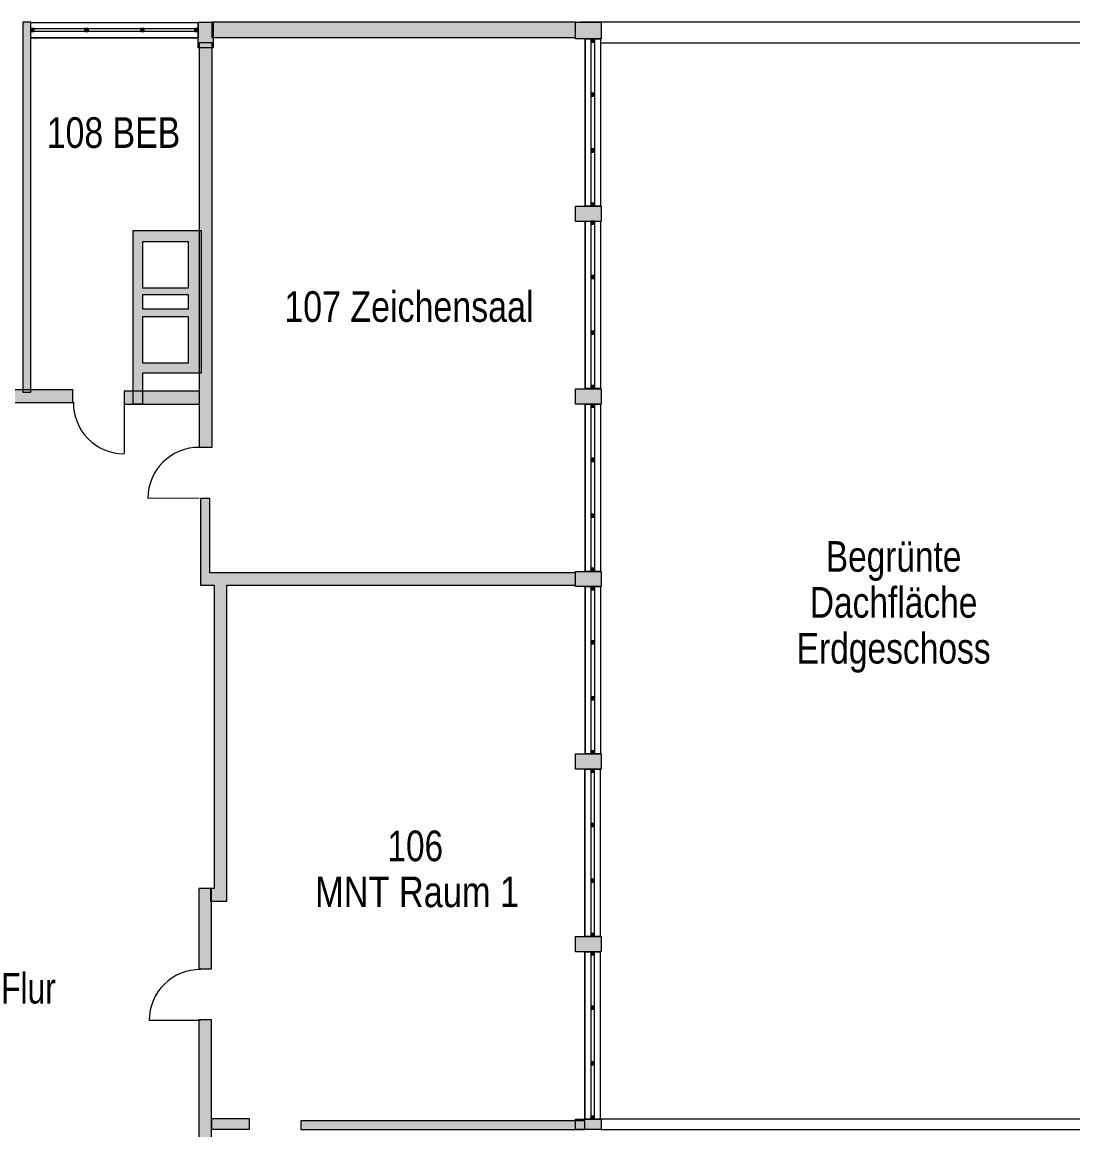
# Model space of a CAD drawing. Header units: inches. Extents: x 7445 to 114549, y 127015 to 195514.
# Drawn here: x 40451 to 61061, y 170497 to 192215 of the extents above; entities that cross this region are included whole.
import ezdxf

# ---------------------------------------------------------------- set-up
doc = ezdxf.new("R2010")
doc.units = ezdxf.units.IN
doc.header["$LTSCALE"] = 300
doc.header["$MEASUREMENT"] = 0
doc.linetypes.add('Volllinie', pattern=[0])
doc.layers.add('Grundebene', color=7, linetype='Continuous')
doc.styles.add('ARIAL_NARROW', font='ARIALN.TTF', dxfattribs={"height": 0.2})

# ---------------------------------------------------------------- blocks, each defined once
blk = doc.blocks.new('Color_Area-4A4')
at = {"layer": 'Grundebene', "true_color": 0x000000, "transparency": 33554687}
blk.add_hatch(color=18, dxfattribs=at).paths.add_polyline_path([(44142, 175228), (44142, 174978), (44467, 174978), (44467, 181177), (51305, 181177), (51305, 181417), (44134, 181417), (44134, 182877), (43947, 182877), (43947, 181177), (44217, 181177), (44217, 175228)], flags=0)
at = {"layer": 'Grundebene', "color": 18, "linetype": 'Volllinie', "lineweight": 13, "true_color": 0x000000}
for p, q in [((44134, 182877), (43947, 182877)), ((43947, 182877), (43947, 181177)), ((44134, 181417), (44134, 182877)), ((51305, 181417), (44134, 181417)), ((51305, 181177), (51305, 181417)), ((43947, 181177), (44217, 181177)), ((44217, 181177), (44217, 175228)), ((44467, 174978), (44467, 181177)), ((44467, 181177), (51305, 181177)), ((44142, 175228), (44142, 174978)), ((44217, 175228), (44142, 175228)), ((44142, 174978), (44467, 174978))]:
    blk.add_line(p, q, dxfattribs=at)
blk = doc.blocks.new('Color_Area-4B5')
at = {"layer": 'Grundebene', "true_color": 0x000000, "transparency": 33554687}
blk.add_hatch(color=18, dxfattribs=at).paths.add_polyline_path([(44167, 170715), (44167, 170510), (44911, 170510), (44911, 170715)], flags=0)
at = {"layer": 'Grundebene', "color": 18, "linetype": 'Volllinie', "lineweight": 13, "true_color": 0x000000}
for p, q in [((44167, 170715), (44167, 170510)), ((44911, 170715), (44167, 170715)), ((44911, 170510), (44911, 170715)), ((44167, 170510), (44911, 170510))]:
    blk.add_line(p, q, dxfattribs=at)
blk = doc.blocks.new('Color_Area-4BE')
at = {"layer": 'Grundebene', "true_color": 0x000000, "transparency": 33554687}
blk.add_hatch(color=18, dxfattribs=at).paths.add_polyline_path([(45915, 170502), (51485, 170502), (51485, 170677), (45915, 170677)], flags=0)
at = {"layer": 'Grundebene', "color": 18, "linetype": 'Volllinie', "lineweight": 13, "true_color": 0x000000}
for p, q in [((51485, 170677), (45915, 170677)), ((45915, 170677), (45915, 170502)), ((45915, 170502), (51485, 170502)), ((51485, 170502), (51485, 170677))]:
    blk.add_line(p, q, dxfattribs=at)
blk = doc.blocks.new('Color_Area-4F9')
at = {"layer": 'Grundebene', "true_color": 0x000000, "transparency": 33554687}
blk.add_hatch(color=18, dxfattribs=at).paths.add_polyline_path([(51305, 170502), (51305, 170707), (51805, 170707), (51805, 170502)], flags=0)
at = {"layer": 'Grundebene', "color": 18, "linetype": 'Volllinie', "lineweight": 13, "true_color": 0x000000}
for p, q in [((51305, 170502), (51305, 170707)), ((51305, 170707), (51805, 170707)), ((51805, 170707), (51805, 170502)), ((51805, 170502), (51305, 170502))]:
    blk.add_line(p, q, dxfattribs=at)
blk = doc.blocks.new('Color_Area-502')
at = {"layer": 'Grundebene', "true_color": 0x000000, "transparency": 33554687}
blk.add_hatch(color=18, dxfattribs=at).paths.add_polyline_path([(51305, 173987), (51305, 174287), (51805, 174287), (51805, 173987)], flags=0)
at = {"layer": 'Grundebene', "color": 18, "linetype": 'Volllinie', "lineweight": 13, "true_color": 0x000000}
for p, q in [((51305, 173987), (51305, 174287)), ((51305, 174287), (51805, 174287)), ((51805, 174287), (51805, 173987)), ((51805, 173987), (51305, 173987))]:
    blk.add_line(p, q, dxfattribs=at)
blk = doc.blocks.new('Color_Area-50B')
at = {"layer": 'Grundebene', "true_color": 0x000000, "transparency": 33554687}
blk.add_hatch(color=18, dxfattribs=at).paths.add_polyline_path([(51305, 177567), (51305, 177867), (51805, 177867), (51805, 177567)], flags=0)
at = {"layer": 'Grundebene', "color": 18, "linetype": 'Volllinie', "lineweight": 13, "true_color": 0x000000}
for p, q in [((51305, 177567), (51305, 177867)), ((51305, 177867), (51805, 177867)), ((51805, 177867), (51805, 177567)), ((51805, 177567), (51305, 177567))]:
    blk.add_line(p, q, dxfattribs=at)
blk = doc.blocks.new('Color_Area-514')
at = {"layer": 'Grundebene', "true_color": 0x000000, "transparency": 33554687}
blk.add_hatch(color=18, dxfattribs=at).paths.add_polyline_path([(51305, 181147), (51305, 181447), (51805, 181447), (51805, 181147)], flags=0)
at = {"layer": 'Grundebene', "color": 18, "linetype": 'Volllinie', "lineweight": 13, "true_color": 0x000000}
for p, q in [((51305, 181147), (51305, 181447)), ((51305, 181447), (51805, 181447)), ((51805, 181447), (51805, 181147)), ((51805, 181147), (51305, 181147))]:
    blk.add_line(p, q, dxfattribs=at)
blk = doc.blocks.new('Color_Area-51D')
at = {"layer": 'Grundebene', "true_color": 0x000000, "transparency": 33554687}
blk.add_hatch(color=18, dxfattribs=at).paths.add_polyline_path([(51305, 184727), (51305, 185027), (51805, 185027), (51805, 184727)], flags=0)
at = {"layer": 'Grundebene', "color": 18, "linetype": 'Volllinie', "lineweight": 13, "true_color": 0x000000}
for p, q in [((51305, 184727), (51305, 185027)), ((51305, 185027), (51805, 185027)), ((51805, 185027), (51805, 184727)), ((51805, 184727), (51305, 184727))]:
    blk.add_line(p, q, dxfattribs=at)
blk = doc.blocks.new('Color_Area-526')
at = {"layer": 'Grundebene', "true_color": 0x000000, "transparency": 33554687}
blk.add_hatch(color=18, dxfattribs=at).paths.add_polyline_path([(51305, 188307), (51305, 188607), (51805, 188607), (51805, 188307)], flags=0)
at = {"layer": 'Grundebene', "color": 18, "linetype": 'Volllinie', "lineweight": 13, "true_color": 0x000000}
for p, q in [((51305, 188307), (51305, 188607)), ((51305, 188607), (51805, 188607)), ((51805, 188607), (51805, 188307)), ((51805, 188307), (51305, 188307))]:
    blk.add_line(p, q, dxfattribs=at)
blk = doc.blocks.new('Color_Area-52F')
at = {"layer": 'Grundebene', "true_color": 0x000000, "transparency": 33554687}
blk.add_hatch(color=18, dxfattribs=at).paths.add_polyline_path([(51305, 191885), (51305, 192215), (51805, 192215), (51805, 191885)], flags=0)
at = {"layer": 'Grundebene', "color": 18, "linetype": 'Volllinie', "lineweight": 13, "true_color": 0x000000}
for p, q in [((51305, 191885), (51305, 192215)), ((51305, 192215), (51805, 192215)), ((51805, 192215), (51805, 191885)), ((51805, 191885), (51305, 191885))]:
    blk.add_line(p, q, dxfattribs=at)
blk = doc.blocks.new('Color_Area-541')
at = {"layer": 'Grundebene', "true_color": 0x000000, "transparency": 33554687}
blk.add_hatch(color=18, dxfattribs=at).paths.add_polyline_path([(43900, 192214), (44200, 192214), (44200, 191714), (43900, 191714)], flags=0)
at = {"layer": 'Grundebene', "color": 18, "linetype": 'Volllinie', "lineweight": 13, "true_color": 0x000000}
for p, q in [((43900, 192214), (44200, 192214)), ((43900, 191714), (43900, 192214)), ((44200, 192214), (44200, 191714)), ((44200, 191714), (43900, 191714))]:
    blk.add_line(p, q, dxfattribs=at)
blk = doc.blocks.new('Color_Area-553')
at = {"layer": 'Grundebene', "true_color": 0x000000, "transparency": 33554687}
blk.add_hatch(color=18, dxfattribs=at).paths.add_polyline_path([(40621, 184958), (40621, 192214), (40461, 192214), (40461, 184958)], flags=0)
at = {"layer": 'Grundebene', "color": 18, "linetype": 'Volllinie', "lineweight": 13, "true_color": 0x000000}
for p, q in [((40621, 192214), (40461, 192214)), ((40461, 192214), (40461, 184958)), ((40621, 184958), (40621, 192214)), ((40461, 184958), (40621, 184958))]:
    blk.add_line(p, q, dxfattribs=at)
blk = doc.blocks.new('Color_Area-58A')
at = {"layer": 'Grundebene', "true_color": 0x000000, "transparency": 33554687}
blk.add_hatch(color=18, dxfattribs=at).paths.add_polyline_path([(43930, 184728), (43930, 184978), (42451, 184978), (42451, 184728)], flags=0)
at = {"layer": 'Grundebene', "color": 18, "linetype": 'Volllinie', "lineweight": 13, "true_color": 0x000000}
for p, q in [((43930, 184978), (42451, 184978)), ((42451, 184978), (42451, 184728)), ((43930, 184728), (43930, 184978)), ((42451, 184728), (43930, 184728))]:
    blk.add_line(p, q, dxfattribs=at)
blk = doc.blocks.new('Color_Area-59E')
at = {"layer": 'Grundebene', "true_color": 0x000000, "transparency": 33554687}
blk.add_hatch(color=18, dxfattribs=at).paths.add_polyline_path([(41447, 185008), (40605, 185008), (40255, 185008), (39525, 185008), (39186, 185008), (39186, 185333), (38937, 185333), (38937, 184758), (41447, 184758)], flags=0)
at = {"layer": 'Grundebene', "color": 18, "linetype": 'Volllinie', "lineweight": 13, "true_color": 0x000000}
for p, q in [((39186, 185333), (38937, 185333)), ((38937, 185333), (38937, 184758)), ((39186, 185008), (39186, 185333)), ((39525, 185008), (39186, 185008)), ((40255, 185008), (39525, 185008)), ((40605, 185008), (40255, 185008)), ((41447, 185008), (40605, 185008)), ((41447, 184758), (41447, 185008)), ((38937, 184758), (41447, 184758))]:
    blk.add_line(p, q, dxfattribs=at)
blk = doc.blocks.new('Color_Area-5E9')
at = {"layer": 'Grundebene', "true_color": 0x000000, "transparency": 33554687}
blk.add_hatch(color=18, dxfattribs=at).paths.add_polyline_path([(51305, 192215), (44170, 192215), (44170, 191915), (51305, 191915)], flags=0)
at = {"layer": 'Grundebene', "color": 18, "linetype": 'Volllinie', "lineweight": 13, "true_color": 0x000000}
for p, q in [((51305, 192215), (44170, 192215)), ((44170, 192215), (44170, 191915)), ((51305, 191915), (51305, 192215)), ((44170, 191915), (51305, 191915))]:
    blk.add_line(p, q, dxfattribs=at)
blk = doc.blocks.new('Color_Area-705')
at = {"layer": 'Grundebene', "true_color": 0x000000, "transparency": 33554687}
h = blk.add_hatch(color=18, dxfattribs=at)
h.paths.add_polyline_path([(43960, 188130), (43960, 185330), (42811, 185330), (42811, 184728), (42626, 184728), (42626, 188130)], flags=0)
h.paths.add_polyline_path([(42811, 186591), (43711, 186591), (43711, 186871), (42811, 186871)], flags=0)
h.paths.add_polyline_path([(43711, 187005), (43711, 187905), (42811, 187905), (42811, 187005)], flags=0)
h.paths.add_polyline_path([(43711, 186435), (42811, 186435), (42811, 185535), (43711, 185535)], flags=0)
at = {"layer": 'Grundebene', "color": 18, "linetype": 'Volllinie', "lineweight": 13, "true_color": 0x000000}
for p, q in [((42626, 184728), (42626, 188130)), ((42626, 188130), (43960, 188130)), ((43960, 188130), (43960, 185330)), ((43711, 187905), (42811, 187905)), ((42811, 187905), (42811, 187005)), ((43711, 187005), (43711, 187905)), ((42811, 187005), (43711, 187005)), ((43711, 186871), (42811, 186871)), ((42811, 186871), (42811, 186591)), ((43711, 186591), (43711, 186871)), ((42811, 186591), (43711, 186591)), ((43711, 186435), (42811, 186435)), ((42811, 186435), (42811, 185535)), ((43711, 185535), (43711, 186435)), ((42811, 185535), (43711, 185535)), ((43960, 185330), (42811, 185330)), ((42811, 185330), (42811, 184728)), ((42811, 184728), (42626, 184728))]:
    blk.add_line(p, q, dxfattribs=at)
blk = doc.blocks.new('Color_Area-795')
at = {"layer": 'Grundebene', "true_color": 0x000000, "transparency": 33554687}
blk.add_hatch(color=18, dxfattribs=at).paths.add_polyline_path([(44167, 173653), (44167, 174976), (44167, 175228), (43917, 175228), (43917, 173653)], flags=0)
at = {"layer": 'Grundebene', "color": 18, "linetype": 'Volllinie', "lineweight": 13, "true_color": 0x000000}
for p, q in [((44167, 175228), (43917, 175228)), ((43917, 175228), (43917, 173653)), ((44167, 174976), (44167, 175228)), ((44167, 173653), (44167, 174976)), ((43917, 173653), (44167, 173653))]:
    blk.add_line(p, q, dxfattribs=at)
blk = doc.blocks.new('Color_Area-79F')
at = {"layer": 'Grundebene', "true_color": 0x000000, "transparency": 33554687}
blk.add_hatch(color=18, dxfattribs=at).paths.add_polyline_path([(44167, 169354), (44167, 170369), (44167, 170719), (44167, 172653), (43917, 172653), (43917, 169354)], flags=0)
at = {"layer": 'Grundebene', "color": 18, "linetype": 'Volllinie', "lineweight": 13, "true_color": 0x000000}
for p, q in [((44167, 172653), (43917, 172653)), ((43917, 172653), (43917, 169354)), ((44167, 170719), (44167, 172653)), ((44167, 170369), (44167, 170719)), ((44167, 169354), (44167, 170369)), ((43917, 169354), (44167, 169354))]:
    blk.add_line(p, q, dxfattribs=at)
blk = doc.blocks.new('Color_Area-7AA')
at = {"layer": 'Grundebene', "true_color": 0x000000, "transparency": 33554687}
blk.add_hatch(color=18, dxfattribs=at).paths.add_polyline_path([(43930, 183878), (43930, 191818), (44170, 191818), (44170, 183878)], flags=0)
at = {"layer": 'Grundebene', "color": 18, "linetype": 'Volllinie', "lineweight": 13, "true_color": 0x000000}
for p, q in [((43930, 183878), (43930, 191818)), ((43930, 191818), (44170, 191818)), ((44170, 191818), (44170, 183878)), ((44170, 183878), (43930, 183878))]:
    blk.add_line(p, q, dxfattribs=at)
blk = doc.blocks.new('Color_Area-E5C')
at = {"layer": 'Grundebene', "true_color": 0xffffff, "transparency": 33554687}
blk.add_hatch(color=7, dxfattribs=at).paths.add_polyline_path([(51615, 181147), (51615, 181087), (51675, 181087), (51675, 181147)], flags=0)
at = {"layer": 'Grundebene', "color": 18, "linetype": 'Volllinie', "lineweight": 13, "true_color": 0x000000}
blk.add_lwpolyline([(51615, 181147), (51615, 181087), (51675, 181087), (51675, 181147), (51615, 181147)], dxfattribs=at)
blk = doc.blocks.new('Color_Area-E62')
at = {"layer": 'Grundebene', "true_color": 0xffffff, "transparency": 33554687}
blk.add_hatch(color=7, dxfattribs=at).paths.add_polyline_path([(51615, 180084), (51615, 180024), (51675, 180024), (51675, 180084)], flags=0)
at = {"layer": 'Grundebene', "color": 18, "linetype": 'Volllinie', "lineweight": 13, "true_color": 0x000000}
blk.add_lwpolyline([(51615, 180084), (51615, 180024), (51675, 180024), (51675, 180084), (51615, 180084)], dxfattribs=at)
blk = doc.blocks.new('Color_Area-E68')
at = {"layer": 'Grundebene', "true_color": 0xffffff, "transparency": 33554687}
blk.add_hatch(color=7, dxfattribs=at).paths.add_polyline_path([(51615, 177927), (51615, 177867), (51675, 177867), (51675, 177927)], flags=0)
at = {"layer": 'Grundebene', "color": 18, "linetype": 'Volllinie', "lineweight": 13, "true_color": 0x000000}
blk.add_lwpolyline([(51615, 177927), (51615, 177867), (51675, 177867), (51675, 177927), (51615, 177927)], dxfattribs=at)
blk = doc.blocks.new('Color_Area-E6E')
at = {"layer": 'Grundebene', "true_color": 0xffffff, "transparency": 33554687}
blk.add_hatch(color=7, dxfattribs=at).paths.add_polyline_path([(51615, 178990), (51615, 178930), (51675, 178930), (51675, 178990)], flags=0)
at = {"layer": 'Grundebene', "color": 18, "linetype": 'Volllinie', "lineweight": 13, "true_color": 0x000000}
blk.add_lwpolyline([(51615, 178990), (51615, 178930), (51675, 178930), (51675, 178990), (51615, 178990)], dxfattribs=at)
blk = doc.blocks.new('Color_Area-E7E')
at = {"layer": 'Grundebene', "true_color": 0xffffff, "transparency": 33554687}
blk.add_hatch(color=7, dxfattribs=at).paths.add_polyline_path([(51615, 184727), (51615, 184667), (51675, 184667), (51675, 184727)], flags=0)
at = {"layer": 'Grundebene', "color": 18, "linetype": 'Volllinie', "lineweight": 13, "true_color": 0x000000}
blk.add_lwpolyline([(51615, 184727), (51615, 184667), (51675, 184667), (51675, 184727), (51615, 184727)], dxfattribs=at)
blk = doc.blocks.new('Color_Area-E84')
at = {"layer": 'Grundebene', "true_color": 0xffffff, "transparency": 33554687}
blk.add_hatch(color=7, dxfattribs=at).paths.add_polyline_path([(51615, 183664), (51615, 183604), (51675, 183604), (51675, 183664)], flags=0)
at = {"layer": 'Grundebene', "color": 18, "linetype": 'Volllinie', "lineweight": 13, "true_color": 0x000000}
blk.add_lwpolyline([(51615, 183664), (51615, 183604), (51675, 183604), (51675, 183664), (51615, 183664)], dxfattribs=at)
blk = doc.blocks.new('Color_Area-E8A')
at = {"layer": 'Grundebene', "true_color": 0xffffff, "transparency": 33554687}
blk.add_hatch(color=7, dxfattribs=at).paths.add_polyline_path([(51615, 181507), (51615, 181447), (51675, 181447), (51675, 181507)], flags=0)
at = {"layer": 'Grundebene', "color": 18, "linetype": 'Volllinie', "lineweight": 13, "true_color": 0x000000}
blk.add_lwpolyline([(51615, 181507), (51615, 181447), (51675, 181447), (51675, 181507), (51615, 181507)], dxfattribs=at)
blk = doc.blocks.new('Color_Area-E90')
at = {"layer": 'Grundebene', "true_color": 0xffffff, "transparency": 33554687}
blk.add_hatch(color=7, dxfattribs=at).paths.add_polyline_path([(51615, 182570), (51615, 182510), (51675, 182510), (51675, 182570)], flags=0)
at = {"layer": 'Grundebene', "color": 18, "linetype": 'Volllinie', "lineweight": 13, "true_color": 0x000000}
blk.add_lwpolyline([(51615, 182570), (51615, 182510), (51675, 182510), (51675, 182570), (51615, 182570)], dxfattribs=at)
blk = doc.blocks.new('Color_Area-EA0')
at = {"layer": 'Grundebene', "true_color": 0xffffff, "transparency": 33554687}
blk.add_hatch(color=7, dxfattribs=at).paths.add_polyline_path([(51615, 188312), (51615, 188252), (51675, 188252), (51675, 188312)], flags=0)
at = {"layer": 'Grundebene', "color": 18, "linetype": 'Volllinie', "lineweight": 13, "true_color": 0x000000}
blk.add_lwpolyline([(51615, 188312), (51615, 188252), (51675, 188252), (51675, 188312), (51615, 188312)], dxfattribs=at)
blk = doc.blocks.new('Color_Area-EA6')
at = {"layer": 'Grundebene', "true_color": 0xffffff, "transparency": 33554687}
blk.add_hatch(color=7, dxfattribs=at).paths.add_polyline_path([(51615, 187249), (51615, 187189), (51675, 187189), (51675, 187249)], flags=0)
at = {"layer": 'Grundebene', "color": 18, "linetype": 'Volllinie', "lineweight": 13, "true_color": 0x000000}
blk.add_lwpolyline([(51615, 187249), (51615, 187189), (51675, 187189), (51675, 187249), (51615, 187249)], dxfattribs=at)
blk = doc.blocks.new('Color_Area-EAC')
at = {"layer": 'Grundebene', "true_color": 0xffffff, "transparency": 33554687}
blk.add_hatch(color=7, dxfattribs=at).paths.add_polyline_path([(51615, 185092), (51615, 185032), (51675, 185032), (51675, 185092)], flags=0)
at = {"layer": 'Grundebene', "color": 18, "linetype": 'Volllinie', "lineweight": 13, "true_color": 0x000000}
blk.add_lwpolyline([(51615, 185092), (51615, 185032), (51675, 185032), (51675, 185092), (51615, 185092)], dxfattribs=at)
blk = doc.blocks.new('Color_Area-EB2')
at = {"layer": 'Grundebene', "true_color": 0xffffff, "transparency": 33554687}
blk.add_hatch(color=7, dxfattribs=at).paths.add_polyline_path([(51615, 186155), (51615, 186095), (51675, 186095), (51675, 186155)], flags=0)
at = {"layer": 'Grundebene', "color": 18, "linetype": 'Volllinie', "lineweight": 13, "true_color": 0x000000}
blk.add_lwpolyline([(51615, 186155), (51615, 186095), (51675, 186095), (51675, 186155), (51615, 186155)], dxfattribs=at)
blk = doc.blocks.new('Color_Area-EC2')
at = {"layer": 'Grundebene', "true_color": 0xffffff, "transparency": 33554687}
blk.add_hatch(color=7, dxfattribs=at).paths.add_polyline_path([(51615, 191885), (51615, 191825), (51675, 191825), (51675, 191885)], flags=0)
at = {"layer": 'Grundebene', "color": 18, "linetype": 'Volllinie', "lineweight": 13, "true_color": 0x000000}
blk.add_lwpolyline([(51615, 191885), (51615, 191825), (51675, 191825), (51675, 191885), (51615, 191885)], dxfattribs=at)
blk = doc.blocks.new('Color_Area-EC8')
at = {"layer": 'Grundebene', "true_color": 0xffffff, "transparency": 33554687}
blk.add_hatch(color=7, dxfattribs=at).paths.add_polyline_path([(51615, 190821), (51615, 190761), (51675, 190761), (51675, 190821)], flags=0)
at = {"layer": 'Grundebene', "color": 18, "linetype": 'Volllinie', "lineweight": 13, "true_color": 0x000000}
blk.add_lwpolyline([(51615, 190821), (51615, 190761), (51675, 190761), (51675, 190821), (51615, 190821)], dxfattribs=at)
blk = doc.blocks.new('Color_Area-ECE')
at = {"layer": 'Grundebene', "true_color": 0xffffff, "transparency": 33554687}
blk.add_hatch(color=7, dxfattribs=at).paths.add_polyline_path([(51615, 188665), (51615, 188605), (51675, 188605), (51675, 188665)], flags=0)
at = {"layer": 'Grundebene', "color": 18, "linetype": 'Volllinie', "lineweight": 13, "true_color": 0x000000}
blk.add_lwpolyline([(51615, 188665), (51615, 188605), (51675, 188605), (51675, 188665), (51615, 188665)], dxfattribs=at)
blk = doc.blocks.new('Color_Area-ED4')
at = {"layer": 'Grundebene', "true_color": 0xffffff, "transparency": 33554687}
blk.add_hatch(color=7, dxfattribs=at).paths.add_polyline_path([(51615, 189728), (51615, 189668), (51675, 189668), (51675, 189728)], flags=0)
at = {"layer": 'Grundebene', "color": 18, "linetype": 'Volllinie', "lineweight": 13, "true_color": 0x000000}
blk.add_lwpolyline([(51615, 189728), (51615, 189668), (51675, 189668), (51675, 189728), (51615, 189728)], dxfattribs=at)
blk = doc.blocks.new('Color_Area-EE4')
at = {"layer": 'Grundebene', "true_color": 0xffffff, "transparency": 33554687}
blk.add_hatch(color=7, dxfattribs=at).paths.add_polyline_path([(51609, 173987), (51609, 173927), (51669, 173927), (51669, 173987)], flags=0)
at = {"layer": 'Grundebene', "color": 18, "linetype": 'Volllinie', "lineweight": 13, "true_color": 0x000000}
blk.add_lwpolyline([(51609, 173987), (51609, 173927), (51669, 173927), (51669, 173987), (51609, 173987)], dxfattribs=at)
blk = doc.blocks.new('Color_Area-EEA')
at = {"layer": 'Grundebene', "true_color": 0xffffff, "transparency": 33554687}
blk.add_hatch(color=7, dxfattribs=at).paths.add_polyline_path([(51609, 172924), (51609, 172864), (51669, 172864), (51669, 172924)], flags=0)
at = {"layer": 'Grundebene', "color": 18, "linetype": 'Volllinie', "lineweight": 13, "true_color": 0x000000}
blk.add_lwpolyline([(51609, 172924), (51609, 172864), (51669, 172864), (51669, 172924), (51609, 172924)], dxfattribs=at)
blk = doc.blocks.new('Color_Area-EF0')
at = {"layer": 'Grundebene', "true_color": 0xffffff, "transparency": 33554687}
blk.add_hatch(color=7, dxfattribs=at).paths.add_polyline_path([(51609, 170767), (51609, 170707), (51669, 170707), (51669, 170767)], flags=0)
at = {"layer": 'Grundebene', "color": 18, "linetype": 'Volllinie', "lineweight": 13, "true_color": 0x000000}
blk.add_lwpolyline([(51609, 170767), (51609, 170707), (51669, 170707), (51669, 170767), (51609, 170767)], dxfattribs=at)
blk = doc.blocks.new('Color_Area-EF6')
at = {"layer": 'Grundebene', "true_color": 0xffffff, "transparency": 33554687}
blk.add_hatch(color=7, dxfattribs=at).paths.add_polyline_path([(51609, 171831), (51609, 171771), (51669, 171771), (51669, 171831)], flags=0)
at = {"layer": 'Grundebene', "color": 18, "linetype": 'Volllinie', "lineweight": 13, "true_color": 0x000000}
blk.add_lwpolyline([(51609, 171831), (51609, 171771), (51669, 171771), (51669, 171831), (51609, 171831)], dxfattribs=at)
blk = doc.blocks.new('Color_Area-F06')
at = {"layer": 'Grundebene', "true_color": 0xffffff, "transparency": 33554687}
blk.add_hatch(color=7, dxfattribs=at).paths.add_polyline_path([(51609, 177567), (51609, 177507), (51669, 177507), (51669, 177567)], flags=0)
at = {"layer": 'Grundebene', "color": 18, "linetype": 'Volllinie', "lineweight": 13, "true_color": 0x000000}
blk.add_lwpolyline([(51609, 177567), (51609, 177507), (51669, 177507), (51669, 177567), (51609, 177567)], dxfattribs=at)
blk = doc.blocks.new('Color_Area-F0C')
at = {"layer": 'Grundebene', "true_color": 0xffffff, "transparency": 33554687}
blk.add_hatch(color=7, dxfattribs=at).paths.add_polyline_path([(51609, 176504), (51609, 176444), (51669, 176444), (51669, 176504)], flags=0)
at = {"layer": 'Grundebene', "color": 18, "linetype": 'Volllinie', "lineweight": 13, "true_color": 0x000000}
blk.add_lwpolyline([(51609, 176504), (51609, 176444), (51669, 176444), (51669, 176504), (51609, 176504)], dxfattribs=at)
blk = doc.blocks.new('Color_Area-F12')
at = {"layer": 'Grundebene', "true_color": 0xffffff, "transparency": 33554687}
blk.add_hatch(color=7, dxfattribs=at).paths.add_polyline_path([(51609, 174347), (51609, 174287), (51669, 174287), (51669, 174347)], flags=0)
at = {"layer": 'Grundebene', "color": 18, "linetype": 'Volllinie', "lineweight": 13, "true_color": 0x000000}
blk.add_lwpolyline([(51609, 174347), (51609, 174287), (51669, 174287), (51669, 174347), (51609, 174347)], dxfattribs=at)
blk = doc.blocks.new('Color_Area-F18')
at = {"layer": 'Grundebene', "true_color": 0xffffff, "transparency": 33554687}
blk.add_hatch(color=7, dxfattribs=at).paths.add_polyline_path([(51609, 175411), (51609, 175351), (51669, 175351), (51669, 175411)], flags=0)
at = {"layer": 'Grundebene', "color": 18, "linetype": 'Volllinie', "lineweight": 13, "true_color": 0x000000}
blk.add_lwpolyline([(51609, 175411), (51609, 175351), (51669, 175351), (51669, 175411), (51609, 175411)], dxfattribs=at)
blk = doc.blocks.new('Color_Area-10C8')
at = {"layer": 'Grundebene', "true_color": 0xffffff, "transparency": 33554687}
blk.add_hatch(color=7, dxfattribs=at).paths.add_polyline_path([(40620, 192030), (40680, 192030), (40680, 192090), (40620, 192090)], flags=0)
at = {"layer": 'Grundebene', "color": 18, "linetype": 'Volllinie', "lineweight": 13, "true_color": 0x000000}
blk.add_lwpolyline([(40620, 192030), (40680, 192030), (40680, 192090), (40620, 192090), (40620, 192030)], dxfattribs=at)
blk = doc.blocks.new('Color_Area-10CE')
at = {"layer": 'Grundebene', "true_color": 0xffffff, "transparency": 33554687}
blk.add_hatch(color=7, dxfattribs=at).paths.add_polyline_path([(41683, 192030), (41743, 192030), (41743, 192090), (41683, 192090)], flags=0)
at = {"layer": 'Grundebene', "color": 18, "linetype": 'Volllinie', "lineweight": 13, "true_color": 0x000000}
blk.add_lwpolyline([(41683, 192030), (41743, 192030), (41743, 192090), (41683, 192090), (41683, 192030)], dxfattribs=at)
blk = doc.blocks.new('Color_Area-10D4')
at = {"layer": 'Grundebene', "true_color": 0xffffff, "transparency": 33554687}
blk.add_hatch(color=7, dxfattribs=at).paths.add_polyline_path([(43840, 192030), (43900, 192030), (43900, 192090), (43840, 192090)], flags=0)
at = {"layer": 'Grundebene', "color": 18, "linetype": 'Volllinie', "lineweight": 13, "true_color": 0x000000}
blk.add_lwpolyline([(43840, 192030), (43900, 192030), (43900, 192090), (43840, 192090), (43840, 192030)], dxfattribs=at)
blk = doc.blocks.new('Color_Area-10DA')
at = {"layer": 'Grundebene', "true_color": 0xffffff, "transparency": 33554687}
blk.add_hatch(color=7, dxfattribs=at).paths.add_polyline_path([(42777, 192030), (42837, 192030), (42837, 192090), (42777, 192090)], flags=0)
at = {"layer": 'Grundebene', "color": 18, "linetype": 'Volllinie', "lineweight": 13, "true_color": 0x000000}
blk.add_lwpolyline([(42777, 192030), (42837, 192030), (42837, 192090), (42777, 192090), (42777, 192030)], dxfattribs=at)

msp = doc.modelspace()

# ---------------------------------------------------------------- linework, layer by layer
at = {"layer": 'Grundebene', "color": 18, "linetype": 'Volllinie', "lineweight": 13, "true_color": 0x000000}
for p, q in [((40621, 192214), (40461, 192214)), ((40461, 192214), (40461, 184958)), ((40620, 191910), (40620, 192210)), ((40620, 192210), (43900, 192210)), ((40620, 192210), (43900, 192210)), ((40621, 184958), (40621, 192214)), ((43900, 192214), (44200, 192214)), ((43900, 191714), (43900, 192214)), ((43900, 192210), (43900, 191910)), ((51305, 192215), (44170, 192215)), ((44170, 192215), (44170, 191915)), ((44200, 192214), (44200, 191714)), ((51305, 191885), (51305, 192215)), ((51305, 192215), (51805, 192215)), ((51305, 191915), (51305, 192215)), ((51805, 192215), (51405, 192215)), ((51805, 192215), (51805, 191885)), ((51805, 192212), (51805, 192215)), ((63364, 192212), (51805, 192212)), ((40620, 192030), (40620, 192090)), ((40620, 192090), (43900, 192090)), ((40620, 192030), (40620, 192090)), ((40620, 192090), (40680, 192090)), ((43900, 192030), (40620, 192030)), ((40680, 192030), (40620, 192030)), ((40680, 192090), (40680, 192030)), ((41683, 192030), (41683, 192090)), ((41683, 192090), (41743, 192090)), ((41743, 192030), (41683, 192030)), ((41743, 192090), (41743, 192030)), ((42777, 192030), (42777, 192090)), ((42777, 192090), (42837, 192090)), ((42837, 192030), (42777, 192030)), ((42837, 192090), (42837, 192030)), ((43840, 192030), (43840, 192090)), ((43840, 192090), (43900, 192090)), ((43900, 192030), (43840, 192030)), ((43900, 192090), (43900, 192030)), ((43900, 192090), (43900, 192030)), ((43900, 191910), (40620, 191910)), ((40620, 191910), (43900, 191910)), ((43930, 183878), (43930, 191818)), ((43930, 191818), (44170, 191818)), ((44170, 191915), (51305, 191915)), ((44170, 191818), (44170, 183878)), ((51805, 191885), (51305, 191885)), ((51495, 191885), (51795, 191885)), ((51495, 188605), (51495, 191885)), ((51495, 191885), (51495, 188605)), ((51615, 191885), (51675, 191885)), ((51615, 188605), (51615, 191885)), ((51615, 191885), (51675, 191885)), ((51615, 191825), (51615, 191885)), ((51675, 191825), (51615, 191825)), ((51675, 191885), (51675, 188605)), ((51675, 191885), (51675, 191825)), ((51795, 191885), (51795, 188605)), ((51795, 191885), (51795, 188605)), ((51795, 191812), (63064, 191812)), ((44200, 191714), (43900, 191714)), ((51615, 190821), (51675, 190821)), ((51615, 190761), (51615, 190821)), ((51675, 190761), (51615, 190761)), ((51675, 190821), (51675, 190761)), ((51615, 189728), (51675, 189728)), ((51615, 189668), (51615, 189728)), ((51675, 189668), (51615, 189668)), ((51675, 189728), (51675, 189668)), ((51305, 188307), (51305, 188607)), ((51305, 188607), (51805, 188607)), ((51795, 188605), (51495, 188605)), ((51615, 188665), (51675, 188665)), ((51615, 188605), (51615, 188665)), ((51675, 188605), (51615, 188605)), ((51675, 188605), (51615, 188605)), ((51675, 188665), (51675, 188605)), ((51805, 188607), (51805, 188307)), ((51805, 188307), (51305, 188307)), ((51495, 188312), (51795, 188312)), ((51495, 185032), (51495, 188312)), ((51495, 188312), (51495, 185032)), ((51615, 188312), (51675, 188312)), ((51615, 185032), (51615, 188312)), ((51615, 188312), (51675, 188312)), ((51615, 188252), (51615, 188312)), ((51675, 188312), (51675, 185032)), ((51675, 188312), (51675, 188252)), ((51795, 188312), (51795, 185032)), ((51795, 188312), (51795, 185032)), ((42626, 184728), (42626, 188130)), ((42626, 188130), (43960, 188130)), ((43960, 188130), (43960, 185330)), ((51675, 188252), (51615, 188252)), ((43711, 187905), (42811, 187905)), ((42811, 187905), (42811, 187005)), ((43711, 187005), (43711, 187905)), ((51615, 187249), (51675, 187249)), ((51615, 187189), (51615, 187249)), ((51675, 187249), (51675, 187189)), ((42811, 187005), (43711, 187005)), ((51675, 187189), (51615, 187189)), ((43711, 186871), (42811, 186871)), ((42811, 186871), (42811, 186591)), ((43711, 186591), (43711, 186871)), ((42811, 186591), (43711, 186591)), ((43711, 186435), (42811, 186435)), ((42811, 186435), (42811, 185535)), ((43711, 185535), (43711, 186435)), ((51615, 186155), (51675, 186155)), ((51615, 186095), (51615, 186155)), ((51675, 186155), (51675, 186095)), ((51675, 186095), (51615, 186095)), ((42811, 185535), (43711, 185535)), ((43960, 185330), (42811, 185330)), ((42811, 185330), (42811, 184728)), ((51615, 185092), (51675, 185092)), ((51615, 185032), (51615, 185092)), ((51675, 185092), (51675, 185032)), ((41447, 185008), (39186, 185008)), ((40461, 184958), (40621, 184958)), ((41447, 184758), (41447, 185008)), ((43930, 184978), (42451, 184978)), ((42451, 184978), (42451, 184728)), ((43930, 184728), (43930, 184978)), ((51305, 184727), (51305, 185027)), ((51305, 185027), (51805, 185027)), ((51795, 185032), (51495, 185032)), ((51675, 185032), (51615, 185032)), ((51675, 185032), (51615, 185032)), ((51805, 185027), (51805, 184727)), ((38937, 184758), (41447, 184758)), ((42451, 184756), (42451, 183756)), ((42451, 184728), (43930, 184728)), ((42811, 184728), (42626, 184728)), ((51805, 184727), (51305, 184727)), ((51495, 184727), (51795, 184727)), ((51495, 181447), (51495, 184727)), ((51495, 184727), (51495, 181447)), ((51615, 184727), (51675, 184727)), ((51615, 181447), (51615, 184727)), ((51615, 184727), (51675, 184727)), ((51615, 184667), (51615, 184727)), ((51675, 184667), (51615, 184667)), ((51675, 184727), (51675, 181447)), ((51675, 184727), (51675, 184667)), ((51795, 184727), (51795, 181447)), ((51795, 184727), (51795, 181447)), ((44170, 183878), (43930, 183878)), ((51615, 183664), (51675, 183664)), ((51615, 183604), (51615, 183664)), ((51675, 183604), (51615, 183604)), ((51675, 183664), (51675, 183604)), ((43922, 182883), (42922, 182878)), ((44134, 182877), (43947, 182877)), ((43947, 182877), (43947, 181177)), ((44134, 181417), (44134, 182877)), ((51615, 182570), (51675, 182570)), ((51615, 182510), (51615, 182570)), ((51675, 182510), (51615, 182510)), ((51675, 182570), (51675, 182510)), ((51305, 181417), (44134, 181417)), ((51305, 181147), (51305, 181447)), ((51305, 181447), (51805, 181447)), ((51305, 181177), (51305, 181417)), ((51795, 181447), (51495, 181447)), ((51615, 181507), (51675, 181507)), ((51615, 181447), (51615, 181507)), ((51675, 181447), (51615, 181447)), ((51675, 181447), (51615, 181447)), ((51675, 181507), (51675, 181447)), ((51805, 181447), (51805, 181147)), ((43947, 181177), (44217, 181177)), ((44217, 181177), (44217, 175228)), ((44467, 174978), (44467, 181177)), ((44467, 181177), (51305, 181177)), ((51805, 181147), (51305, 181147)), ((51495, 181147), (51795, 181147)), ((51495, 177867), (51495, 181147)), ((51495, 181147), (51495, 177867)), ((51615, 181147), (51675, 181147)), ((51615, 177867), (51615, 181147)), ((51615, 181147), (51675, 181147)), ((51615, 181087), (51615, 181147)), ((51675, 181147), (51675, 177867)), ((51675, 181147), (51675, 181087)), ((51795, 181147), (51795, 177867)), ((51795, 181147), (51795, 177867)), ((51675, 181087), (51615, 181087)), ((51615, 180084), (51675, 180084)), ((51615, 180024), (51615, 180084)), ((51675, 180084), (51675, 180024)), ((51675, 180024), (51615, 180024)), ((51615, 178990), (51675, 178990)), ((51615, 178930), (51615, 178990)), ((51675, 178990), (51675, 178930)), ((51675, 178930), (51615, 178930)), ((51615, 177927), (51675, 177927)), ((51615, 177867), (51615, 177927)), ((51675, 177927), (51675, 177867)), ((51305, 177567), (51305, 177867)), ((51305, 177867), (51805, 177867)), ((51795, 177867), (51495, 177867)), ((51675, 177867), (51615, 177867)), ((51675, 177867), (51615, 177867)), ((51805, 177867), (51805, 177567)), ((51805, 177567), (51305, 177567)), ((51489, 177567), (51789, 177567)), ((51489, 174287), (51489, 177567)), ((51489, 177567), (51489, 174287)), ((51609, 177567), (51669, 177567)), ((51609, 174287), (51609, 177567)), ((51609, 177567), (51669, 177567)), ((51609, 177507), (51609, 177567)), ((51669, 177507), (51609, 177507)), ((51669, 177567), (51669, 174287)), ((51669, 177567), (51669, 177507)), ((51789, 177567), (51789, 174287)), ((51789, 177567), (51789, 174287)), ((51609, 176504), (51669, 176504)), ((51609, 176444), (51609, 176504)), ((51669, 176444), (51609, 176444)), ((51669, 176504), (51669, 176444)), ((51609, 175411), (51669, 175411)), ((51609, 175351), (51609, 175411)), ((51669, 175351), (51609, 175351)), ((51669, 175411), (51669, 175351)), ((44167, 175228), (43917, 175228)), ((43917, 175228), (43917, 173653)), ((44142, 175228), (44142, 174978)), ((44217, 175228), (44142, 175228)), ((44167, 173653), (44167, 175228)), ((44142, 174978), (44467, 174978)), ((51305, 173987), (51305, 174287)), ((51305, 174287), (51805, 174287)), ((51789, 174287), (51489, 174287)), ((51609, 174347), (51669, 174347)), ((51609, 174287), (51609, 174347)), ((51669, 174287), (51609, 174287)), ((51669, 174287), (51609, 174287)), ((51669, 174347), (51669, 174287)), ((51805, 174287), (51805, 173987)), ((51805, 173987), (51305, 173987)), ((51489, 173987), (51789, 173987)), ((51489, 170707), (51489, 173987)), ((51489, 173987), (51489, 170707)), ((51609, 173987), (51669, 173987)), ((51609, 170707), (51609, 173987)), ((51609, 173987), (51669, 173987)), ((51609, 173927), (51609, 173987)), ((51669, 173987), (51669, 170707)), ((51669, 173987), (51669, 173927)), ((51789, 173987), (51789, 170707)), ((51789, 173987), (51789, 170707)), ((51669, 173927), (51609, 173927)), ((43917, 173653), (44167, 173653)), ((51609, 172924), (51669, 172924)), ((51609, 172864), (51609, 172924)), ((51669, 172924), (51669, 172864)), ((51669, 172864), (51609, 172864)), ((43947, 172644), (42947, 172644)), ((44167, 172653), (43917, 172653)), ((43917, 172653), (43917, 169354)), ((44167, 169354), (44167, 172653)), ((51609, 171831), (51669, 171831)), ((51609, 171771), (51609, 171831)), ((51669, 171831), (51669, 171771)), ((51669, 171771), (51609, 171771)), ((44167, 170715), (44167, 170510)), ((44911, 170715), (44167, 170715)), ((44911, 170510), (44911, 170715)), ((51305, 170502), (51305, 170707)), ((51305, 170707), (51805, 170707)), ((51789, 170707), (51489, 170707)), ((51609, 170767), (51669, 170767)), ((51609, 170707), (51609, 170767)), ((51669, 170707), (51609, 170707)), ((51669, 170707), (51609, 170707)), ((51669, 170767), (51669, 170707)), ((51805, 170707), (51805, 170502)), ((79814, 170707), (51805, 170707)), ((44167, 170510), (44911, 170510)), ((51485, 170677), (45915, 170677)), ((45915, 170677), (45915, 170502)), ((45915, 170502), (51485, 170502)), ((51805, 170502), (51305, 170502)), ((51485, 170502), (51485, 170677)), ((51805, 170502), (79814, 170502))]:
    msp.add_line(p, q, dxfattribs=at)
for centre, start, end in [((42455, 184751), 179.2693, 269.7638), ((43917, 182878), 89.5024, 179.997), ((43942, 172640), 89.2693, 179.7638)]:
    msp.add_arc(centre, 1000, start, end, dxfattribs=at)

# ---------------------------------------------------------------- block references
at = {"layer": 'Grundebene'}
for name in ['Color_Area-553', 'Color_Area-541', 'Color_Area-5E9', 'Color_Area-52F', 'Color_Area-10C8', 'Color_Area-10CE', 'Color_Area-10DA', 'Color_Area-10D4', 'Color_Area-7AA', 'Color_Area-EC2', 'Color_Area-EC8', 'Color_Area-ED4', 'Color_Area-526', 'Color_Area-ECE', 'Color_Area-EA0', 'Color_Area-705', 'Color_Area-EA6', 'Color_Area-EB2', 'Color_Area-59E', 'Color_Area-EAC', 'Color_Area-58A', 'Color_Area-51D', 'Color_Area-E7E', 'Color_Area-E84', 'Color_Area-4A4', 'Color_Area-E90', 'Color_Area-514', 'Color_Area-E8A', 'Color_Area-E5C', 'Color_Area-E62', 'Color_Area-E6E', 'Color_Area-E68', 'Color_Area-50B', 'Color_Area-F06', 'Color_Area-F0C', 'Color_Area-F18', 'Color_Area-795', 'Color_Area-502', 'Color_Area-F12', 'Color_Area-EE4', 'Color_Area-EEA', 'Color_Area-79F', 'Color_Area-EF6', 'Color_Area-4B5', 'Color_Area-4F9', 'Color_Area-EF0', 'Color_Area-4BE']:
    msp.add_blockref(name, (0, 0), dxfattribs=at)

# ---------------------------------------------------------------- texts
at = {"layer": 'Grundebene', "color": 18, "lineweight": 18, "true_color": 0x000000, "style": 'ARIAL_NARROW'}
for s, width, p in [('108 BEB', 0.964607, (40934, 189750)), ('107 Zeichensaal', 0.968942, (45593, 186339)), ('Begrünte', 0.953329, (56215, 181439)), ('Dachfläche', 0.956105, (55901, 180539)), ('Erdgeschoss', 0.957732, (55642, 179639)), ('106', 0.951068, (47617, 175764)), ('MNT Raum 1', 0.979464, (46197, 174864)), ('Flur', 0.907418, (40037, 172974))]:
    msp.add_text(s, height=600, dxfattribs=dict(at, width=width)).set_placement(p)

doc.saveas('drawing.dxf')
